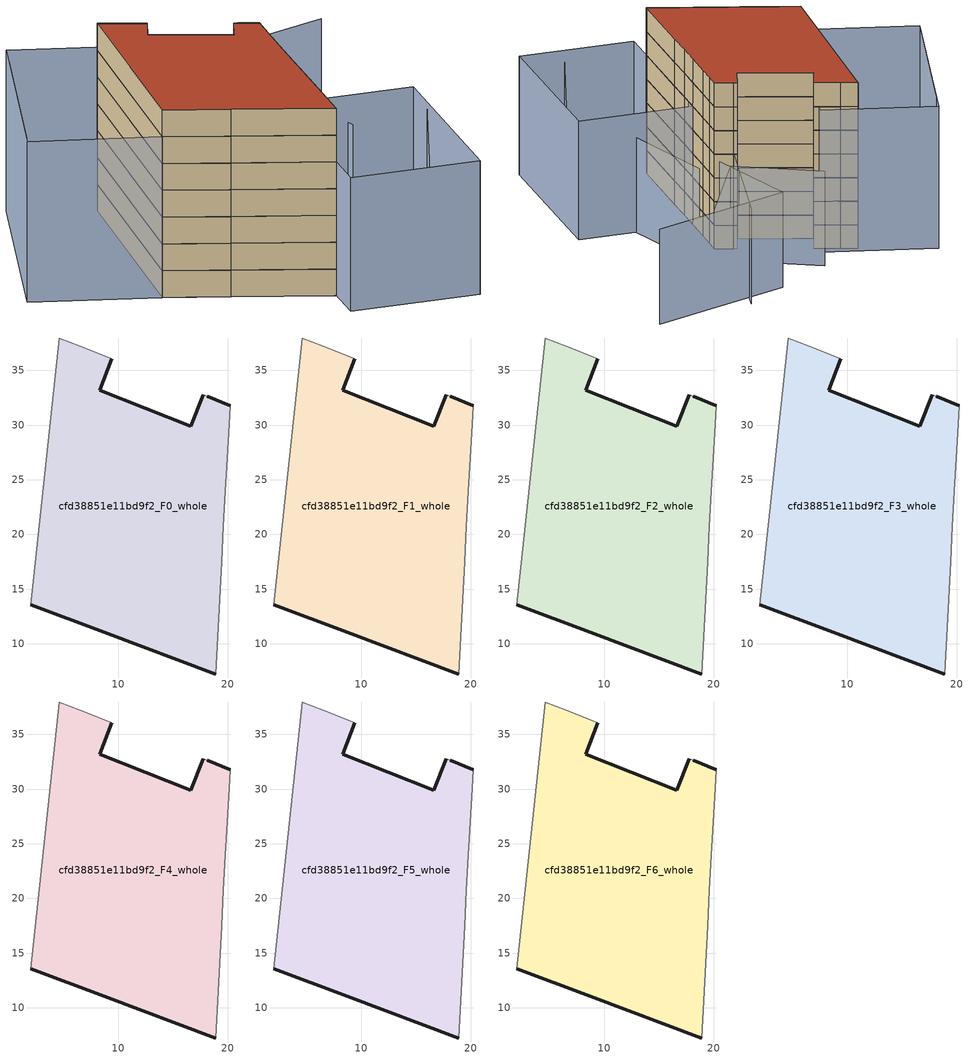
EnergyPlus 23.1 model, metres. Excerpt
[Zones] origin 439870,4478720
cfd38851e11bd9f2_F0_whole
 floor ground (EU_floor_Construction): 18.94,7.23 19.46,17.5 19.63,20.75 19.79,23.94 20.01,27.72 20.15,30.08 20.25,31.79 18.16,32.62 17.77,32.77 16.65,29.9 8.3,33.19 9.43,36.06 6.53,37.2 4.59,37.97 2,13.55 8.7,11.04 z0
 wall outside (EU_wall_Construction): 9.43,36.06 8.3,33.19 16.65,29.9 17.77,32.77 / 18.16,32.62 20.25,31.79 / 18.94,7.23 8.7,11.04 2,13.55 z0:3
 wall adiabatic (EU_wall_Construction): 17.77,32.77 18.16,32.62 / 20.25,31.79 20.15,30.08 20.01,27.72 19.79,23.94 19.63,20.75 19.46,17.5 18.94,7.23 / 2,13.55 4.59,37.97 6.53,37.2 9.43,36.06 z0:3
cfd38851e11bd9f2_F1_whole
 floor to cfd38851e11bd9f2_F0_whole (EU_floor_Construction): 18.94,7.23 19.46,17.5 19.63,20.75 19.79,23.94 20.01,27.72 20.15,30.08 20.25,31.79 18.16,32.62 17.77,32.77 16.65,29.9 8.3,33.19 9.43,36.06 6.53,37.2 4.59,37.97 2,13.55 8.7,11.04 z3
 wall outside (EU_wall_Construction): 9.43,36.06 8.3,33.19 16.65,29.9 17.77,32.77 / 18.16,32.62 20.25,31.79 / 18.94,7.23 8.7,11.04 2,13.55 z3:6
 wall adiabatic (EU_wall_Construction): 17.77,32.77 18.16,32.62 / 20.25,31.79 20.15,30.08 20.01,27.72 19.79,23.94 19.63,20.75 19.46,17.5 18.94,7.23 / 2,13.55 4.59,37.97 6.53,37.2 9.43,36.06 z3:6
cfd38851e11bd9f2_F2_whole
 floor to cfd38851e11bd9f2_F1_whole (EU_floor_Construction): 18.94,7.23 19.46,17.5 19.63,20.75 19.79,23.94 20.01,27.72 20.15,30.08 20.25,31.79 18.16,32.62 17.77,32.77 16.65,29.9 8.3,33.19 9.43,36.06 6.53,37.2 4.59,37.97 2,13.55 8.7,11.04 z6
 wall outside (EU_wall_Construction): 9.43,36.06 8.3,33.19 16.65,29.9 17.77,32.77 / 18.16,32.62 20.25,31.79 / 18.94,7.23 8.7,11.04 2,13.55 z6:9
 wall adiabatic (EU_wall_Construction): 17.77,32.77 18.16,32.62 / 20.25,31.79 20.15,30.08 20.01,27.72 19.79,23.94 19.63,20.75 19.46,17.5 18.94,7.23 / 2,13.55 4.59,37.97 6.53,37.2 9.43,36.06 z6:9
cfd38851e11bd9f2_F3_whole
 floor to cfd38851e11bd9f2_F2_whole (EU_floor_Construction): 18.94,7.23 19.46,17.5 19.63,20.75 19.79,23.94 20.01,27.72 20.15,30.08 20.25,31.79 18.16,32.62 17.77,32.77 16.65,29.9 8.3,33.19 9.43,36.06 6.53,37.2 4.59,37.97 2,13.55 8.7,11.04 z9
 wall outside (EU_wall_Construction): 9.43,36.06 8.3,33.19 16.65,29.9 17.77,32.77 / 18.16,32.62 20.25,31.79 / 18.94,7.23 8.7,11.04 2,13.55 z9:12
 wall adiabatic (EU_wall_Construction): 17.77,32.77 18.16,32.62 / 20.25,31.79 20.15,30.08 20.01,27.72 19.79,23.94 19.63,20.75 19.46,17.5 18.94,7.23 / 2,13.55 4.59,37.97 6.53,37.2 9.43,36.06 z9:12
cfd38851e11bd9f2_F4_whole
 floor to cfd38851e11bd9f2_F3_whole (EU_floor_Construction): 18.94,7.23 19.46,17.5 19.63,20.75 19.79,23.94 20.01,27.72 20.15,30.08 20.25,31.79 18.16,32.62 17.77,32.77 16.65,29.9 8.3,33.19 9.43,36.06 6.53,37.2 4.59,37.97 2,13.55 8.7,11.04 z12
 wall outside (EU_wall_Construction): 9.43,36.06 8.3,33.19 16.65,29.9 17.77,32.77 / 18.16,32.62 20.25,31.79 / 18.94,7.23 8.7,11.04 2,13.55 z12:15
 wall adiabatic (EU_wall_Construction): 17.77,32.77 18.16,32.62 / 20.25,31.79 20.15,30.08 20.01,27.72 19.79,23.94 19.63,20.75 19.46,17.5 18.94,7.23 / 2,13.55 4.59,37.97 6.53,37.2 9.43,36.06 z12:15
cfd38851e11bd9f2_F5_whole
 floor to cfd38851e11bd9f2_F4_whole (EU_floor_Construction): 18.94,7.23 19.46,17.5 19.63,20.75 19.79,23.94 20.01,27.72 20.15,30.08 20.25,31.79 18.16,32.62 17.77,32.77 16.65,29.9 8.3,33.19 9.43,36.06 6.53,37.2 4.59,37.97 2,13.55 8.7,11.04 z15
 wall outside (EU_wall_Construction): 9.43,36.06 8.3,33.19 16.65,29.9 17.77,32.77 / 18.16,32.62 20.25,31.79 / 18.94,7.23 8.7,11.04 2,13.55 z15:18
 wall adiabatic (EU_wall_Construction): 17.77,32.77 18.16,32.62 / 20.25,31.79 20.15,30.08 20.01,27.72 19.79,23.94 19.63,20.75 19.46,17.5 18.94,7.23 / 2,13.55 4.59,37.97 6.53,37.2 9.43,36.06 z15:18
cfd38851e11bd9f2_F6_whole
 floor to cfd38851e11bd9f2_F5_whole (EU_floor_Construction): 18.94,7.23 19.46,17.5 19.63,20.75 19.79,23.94 20.01,27.72 20.15,30.08 20.25,31.79 18.16,32.62 17.77,32.77 16.65,29.9 8.3,33.19 9.43,36.06 6.53,37.2 4.59,37.97 2,13.55 8.7,11.04 z18
 wall outside (EU_wall_Construction): 9.43,36.06 8.3,33.19 16.65,29.9 17.77,32.77 / 18.16,32.62 20.25,31.79 / 18.94,7.23 8.7,11.04 2,13.55 z18:21
 wall adiabatic (EU_wall_Construction): 17.77,32.77 18.16,32.62 / 20.25,31.79 20.15,30.08 20.01,27.72 19.79,23.94 19.63,20.75 19.46,17.5 18.94,7.23 / 2,13.55 4.59,37.97 6.53,37.2 9.43,36.06 z18:21
 roof outside (EU_roof_Construction): 18.16,32.62 20.25,31.79 20.15,30.08 20.01,27.72 19.79,23.94 19.63,20.75 19.46,17.5 18.94,7.23 8.7,11.04 2,13.55 4.59,37.97 6.53,37.2 9.43,36.06 8.3,33.19 16.65,29.9 17.77,32.77 z21
shading: -4.95,38.82 -11.12,18.49 / -11.41,17.61 -4.19,41.43 / -4.19,41.43 9.21,37.37 / 9.21,37.37 2,13.55 / 2,13.55 -11.41,17.61 z0:18; 27.96,3.91 33.59,18.51 / 18.71,2.73 19.79,23.94 / 19.79,23.94 33.95,23.22 / 33.95,23.22 32.87,2.01 / 32.87,2.01 18.71,2.73 z0:15; 17.2,24.95 21.16,35.03 z0:9; 27.03,22.78 23.52,35.21 / 20.54,34.11 17.17,45.64 / 17.17,45.64 34.8,50.78 / 26.75,47.87 19.87,35.9 / 19.87,35.9 10.21,41.45 / 22.54,48.95 18.16,32.62 z0:12
[Building]
EU S2 Campaign: North Axis=0; Terrain=City; Solar Distribution=FullExterior
[Site:Location]
Madrid: Latitude=40.5; Longitude=-3.5; Time Zone=1; Elevation=609
[SizingPeriod:WeatherFileDays]
AnnualSizingPeriod: Begin Month=1; Begin Day of Month=1; End Month=12; End Day of Month=31; Day of Week for Start Day=Monday; Use Weather File Daylight Saving Period=No; Use Weather File Rain and Snow Indicators=No
[MATERIAL]
EU_InternalMass_Material: Roughness=MediumRough; Thickness=0.1; Conductivity=1; Density=1800; Specific Heat=900; Thermal Absorptance=0.9; Solar Absorptance=0.7; Visible Absorptance=0.7
[MATERIAL:NOMASS] Roughness=MediumRough; Thermal Absorptance=0.9; Solar Absorptance=0.7; Visible Absorptance=0.7
Name | Thermal Resistance
EU_wall_NoMass | 0.459673
EU_roof_NoMass | 0.495815
EU_floor_NoMass | 0.788942
[CONSTRUCTION]
EU_wall_Construction: EU_wall_NoMass
EU_roof_Construction: EU_roof_NoMass
EU_floor_Construction: EU_floor_NoMass
EU_InternalMass_Construction: EU_InternalMass_Material
[ZONE] Type=1; Multiplier=1; Ceiling Height=autocalculate; Volume=1150.08; Floor Area=autocalculate; Part of Total Floor Area=Yes
cfd38851e11bd9f2_F0_whole; cfd38851e11bd9f2_F1_whole; cfd38851e11bd9f2_F2_whole; cfd38851e11bd9f2_F3_whole; cfd38851e11bd9f2_F4_whole; cfd38851e11bd9f2_F5_whole; cfd38851e11bd9f2_F6_whole
[INTERNALMASS] Construction=EU_InternalMass_Construction; Surface Area=340.855
Name | Zone or ZoneList
cfd38851e11bd9f2_F0_whole_EU_InternalMass | cfd38851e11bd9f2_F0_whole
cfd38851e11bd9f2_F1_whole_EU_InternalMass | cfd38851e11bd9f2_F1_whole
cfd38851e11bd9f2_F2_whole_EU_InternalMass | cfd38851e11bd9f2_F2_whole
cfd38851e11bd9f2_F3_whole_EU_InternalMass | cfd38851e11bd9f2_F3_whole
cfd38851e11bd9f2_F4_whole_EU_InternalMass | cfd38851e11bd9f2_F4_whole
cfd38851e11bd9f2_F5_whole_EU_InternalMass | cfd38851e11bd9f2_F5_whole
cfd38851e11bd9f2_F6_whole_EU_InternalMass | cfd38851e11bd9f2_F6_whole
[OTHEREQUIPMENT] Fuel Type=Electricity; Design Level Calculation Method=Watts/Area; Power per Zone Floor Area=1; Fraction Latent=0; Fraction Radiant=0; Fraction Lost=0; Carbon Dioxide Generation Rate=0; EndUse Subcategory=EU_Step8_InternalGains
Name | Zone or ZoneList or Space or SpaceList | Schedule
EU_Step8_InternalGain_cfd38851e11bd9f2_F0_whole_f000 | cfd38851e11bd9f2_F0_whole | EU_Step8_GainSchedule_cfd38851e11bd9f2_F0_whole_f000
EU_Step8_InternalGain_cfd38851e11bd9f2_F1_whole_f000 | cfd38851e11bd9f2_F1_whole | EU_Step8_GainSchedule_cfd38851e11bd9f2_F1_whole_f000
EU_Step8_InternalGain_cfd38851e11bd9f2_F2_whole_f000 | cfd38851e11bd9f2_F2_whole | EU_Step8_GainSchedule_cfd38851e11bd9f2_F2_whole_f000
EU_Step8_InternalGain_cfd38851e11bd9f2_F3_whole_f000 | cfd38851e11bd9f2_F3_whole | EU_Step8_GainSchedule_cfd38851e11bd9f2_F3_whole_f000
EU_Step8_InternalGain_cfd38851e11bd9f2_F4_whole_f000 | cfd38851e11bd9f2_F4_whole | EU_Step8_GainSchedule_cfd38851e11bd9f2_F4_whole_f000
EU_Step8_InternalGain_cfd38851e11bd9f2_F5_whole_f000 | cfd38851e11bd9f2_F5_whole | EU_Step8_GainSchedule_cfd38851e11bd9f2_F5_whole_f000
EU_Step8_InternalGain_cfd38851e11bd9f2_F6_whole_f000 | cfd38851e11bd9f2_F6_whole | EU_Step8_GainSchedule_cfd38851e11bd9f2_F6_whole_f000
[ZONEVENTILATION:DESIGNFLOWRATE] Schedule=EU_AlwaysOn; Design Flow Rate Calculation Method=AirChanges/Hour; Air Changes per Hour=0.719161; Ventilation Type=Natural; Fan Pressure Rise=0; Fan Total Efficiency=1; Constant Term Coefficient=1; Temperature Term Coefficient=0; Velocity Term Coefficient=0; Velocity Squared Term Coefficient=0; Minimum Indoor Temperature=-100; Maximum Indoor Temperature=100; Delta Temperature=-100; Minimum Outdoor Temperature=-100; Maximum Outdoor Temperature=100; Maximum Wind Speed=40
Name | Zone or ZoneList or Space or SpaceList
EU_ConstantAir_cfd38851e11bd9f2_F0_whole | cfd38851e11bd9f2_F0_whole
EU_ConstantAir_cfd38851e11bd9f2_F1_whole | cfd38851e11bd9f2_F1_whole
EU_ConstantAir_cfd38851e11bd9f2_F2_whole | cfd38851e11bd9f2_F2_whole
EU_ConstantAir_cfd38851e11bd9f2_F3_whole | cfd38851e11bd9f2_F3_whole
EU_ConstantAir_cfd38851e11bd9f2_F4_whole | cfd38851e11bd9f2_F4_whole
EU_ConstantAir_cfd38851e11bd9f2_F5_whole | cfd38851e11bd9f2_F5_whole
EU_ConstantAir_cfd38851e11bd9f2_F6_whole | cfd38851e11bd9f2_F6_whole
[HVACTEMPLATE:THERMOSTAT] Constant Heating Setpoint=20; Constant Cooling Setpoint=50
EU_HeatOnly_cfd38851e11bd9f2_F0_whole; EU_HeatOnly_cfd38851e11bd9f2_F1_whole; EU_HeatOnly_cfd38851e11bd9f2_F2_whole; EU_HeatOnly_cfd38851e11bd9f2_F3_whole; EU_HeatOnly_cfd38851e11bd9f2_F4_whole; EU_HeatOnly_cfd38851e11bd9f2_F5_whole; EU_HeatOnly_cfd38851e11bd9f2_F6_whole
[HVACTEMPLATE:ZONE:IDEALLOADSAIRSYSTEM] System Availability Schedule=EU_AlwaysOn; Maximum Heating Supply Air Temperature=50; Minimum Cooling Supply Air Temperature=13; Maximum Heating Supply Air Humidity Ratio=0.0156; Minimum Cooling Supply Air Humidity Ratio=0.0077; Heating Limit=NoLimit; Cooling Limit=NoLimit; Heating Availability Schedule=EU_AlwaysOn; Cooling Availability Schedule=EU_CoolingOff; Dehumidification Control Type=ConstantSensibleHeatRatio; Cooling Sensible Heat Ratio=0.7; Dehumidification Setpoint=60; Humidification Control Type=None; Humidification Setpoint=30; Outdoor Air Method=None; Outdoor Air Flow Rate per Person=0.00944; Outdoor Air Flow Rate per Zone Floor Area=0; Outdoor Air Flow Rate per Zone=0; Demand Controlled Ventilation Type=None; Outdoor Air Economizer Type=NoEconomizer; Heat Recovery Type=None; Sensible Heat Recovery Effectiveness=0.7; Latent Heat Recovery Effectiveness=0.65
Name | Template Thermostat
cfd38851e11bd9f2_F0_whole | EU_HeatOnly_cfd38851e11bd9f2_F0_whole
cfd38851e11bd9f2_F1_whole | EU_HeatOnly_cfd38851e11bd9f2_F1_whole
cfd38851e11bd9f2_F2_whole | EU_HeatOnly_cfd38851e11bd9f2_F2_whole
cfd38851e11bd9f2_F3_whole | EU_HeatOnly_cfd38851e11bd9f2_F3_whole
cfd38851e11bd9f2_F4_whole | EU_HeatOnly_cfd38851e11bd9f2_F4_whole
cfd38851e11bd9f2_F5_whole | EU_HeatOnly_cfd38851e11bd9f2_F5_whole
cfd38851e11bd9f2_F6_whole | EU_HeatOnly_cfd38851e11bd9f2_F6_whole
[SIZING:ZONE] Zone Cooling Design Supply Air Temperature Input Method=SupplyAirTemperature; Zone Cooling Design Supply Air Temperature=13; Zone Heating Design Supply Air Temperature Input Method=SupplyAirTemperature; Zone Heating Design Supply Air Temperature=50; Zone Cooling Design Supply Air Humidity Ratio=0.008; Zone Heating Design Supply Air Humidity Ratio=0.008; Cooling Design Air Flow Method=DesignDay; Cooling Design Air Flow Rate=0; Cooling Minimum Air Flow per Zone Floor Area=0.000762; Cooling Minimum Air Flow=0; Cooling Minimum Air Flow Fraction=0.2; Heating Design Air Flow Method=DesignDay; Heating Design Air Flow Rate=0; Heating Maximum Air Flow per Zone Floor Area=0.002032; Heating Maximum Air Flow=0.141576; Heating Maximum Air Flow Fraction=0.3; Account for Dedicated Outdoor Air System=No; Dedicated Outdoor Air System Control Strategy=NeutralSupplyAir; Dedicated Outdoor Air Low Setpoint Temperature for Design=autosize; Dedicated Outdoor Air High Setpoint Temperature for Design=autosize; Zone Load Sizing Method=Sensible Load Only No Latent Load; Zone Latent Cooling Design Supply Air Humidity Ratio Input Method=HumidityRatioDifference; Zone Cooling Design Supply Air Humidity Ratio Difference=0.005; Zone Latent Heating Design Supply Air Humidity Ratio Input Method=HumidityRatioDifference; Zone Humidification Design Supply Air Humidity Ratio Difference=0.005
cfd38851e11bd9f2_F0_whole; cfd38851e11bd9f2_F1_whole; cfd38851e11bd9f2_F2_whole; cfd38851e11bd9f2_F3_whole; cfd38851e11bd9f2_F4_whole; cfd38851e11bd9f2_F5_whole; cfd38851e11bd9f2_F6_whole
[SCHEDULE:CONSTANT]
Name | Hourly Value
EU_AlwaysOn | 1
EU_CoolingOff | 0
[SCHEDULE:FILE] Column Number=1; Rows to Skip at Top=0; Number of Hours of Data=8760; Column Separator=Comma; Interpolate to Timestep=No; Minutes per Item=60; Adjust Schedule for Daylight Savings=Yes
Name | File
EU_Step8_GainSchedule_cfd38851e11bd9f2_F0_whole_f000 | ../../schedules/cfd38851e11bd9f2/cfd38851e11bd9f2_F0_whole_f000_gain.csv
EU_Step8_GainSchedule_cfd38851e11bd9f2_F1_whole_f000 | ../../schedules/cfd38851e11bd9f2/cfd38851e11bd9f2_F1_whole_f000_gain.csv
EU_Step8_GainSchedule_cfd38851e11bd9f2_F2_whole_f000 | ../../schedules/cfd38851e11bd9f2/cfd38851e11bd9f2_F2_whole_f000_gain.csv
EU_Step8_GainSchedule_cfd38851e11bd9f2_F3_whole_f000 | ../../schedules/cfd38851e11bd9f2/cfd38851e11bd9f2_F3_whole_f000_gain.csv
EU_Step8_GainSchedule_cfd38851e11bd9f2_F4_whole_f000 | ../../schedules/cfd38851e11bd9f2/cfd38851e11bd9f2_F4_whole_f000_gain.csv
EU_Step8_GainSchedule_cfd38851e11bd9f2_F5_whole_f000 | ../../schedules/cfd38851e11bd9f2/cfd38851e11bd9f2_F5_whole_f000_gain.csv
EU_Step8_GainSchedule_cfd38851e11bd9f2_F6_whole_f000 | ../../schedules/cfd38851e11bd9f2/cfd38851e11bd9f2_F6_whole_f000_gain.csv
